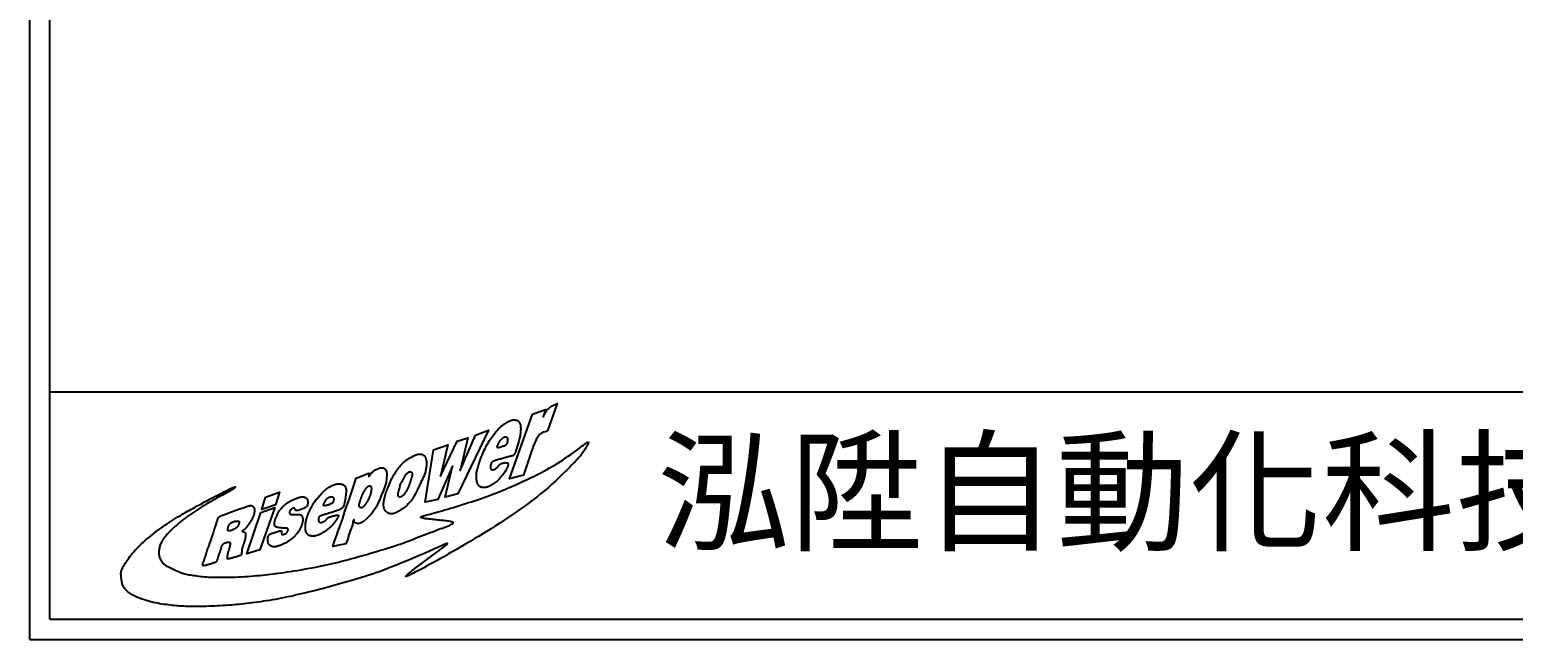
# Model space of a CAD drawing. Extents: x 834 to 1121, y 334 to 538.
# Drawn here: x 834 to 925.2, y 333.6 to 371.2 of the extents above; entities that cross this region are included whole.
import ezdxf

# ---------------------------------------------------------------- set-up
doc = ezdxf.new("R2010")
doc.units = 0
doc.layers.add('圖框層', color=7, linetype='CONTINUOUS')
doc.layers.add('輪廓線層', color=7, linetype='CONTINUOUS')
doc.styles.add('STSL', font='KAIU.TTF')

msp = doc.modelspace()

# ---------------------------------------------------------------- linework, layer by layer
at = {"layer": '圖框層', "color": 7}
for p, q in [((833.958, 333.649), (833.958, 537.618)), ((835.207, 334.899), (835.207, 536.369)), ((835.207, 348.899), (1119.708, 348.899)), ((835.207, 334.899), (1119.708, 334.899)), ((833.958, 333.649), (1120.958, 333.649))]:
    msp.add_line(p, q, dxfattribs=at)
at = {"layer": '輪廓線層', "color": 116}
for points in [[(865.115, 345.951), (864.928, 345.518), (864.78, 345.055), (864.347, 343.755), (863.489, 343.528), (864.899, 347.518), (865.687, 347.803), (865.559, 347.35), (865.805, 347.784), (866.101, 348.04), (866.417, 348.178), (865.825, 346.483), (865.697, 346.434), (865.539, 346.405), (865.332, 346.267)], [(863.906, 345.382), (863.891, 345.334), (863.877, 345.289), (863.863, 345.247), (863.85, 345.207), (863.837, 345.171), (863.825, 345.138), (863.813, 345.108), (863.801, 345.081), (863.79, 345.058), (863.778, 345.037), (863.765, 345.019), (863.751, 345.004), (863.736, 344.99), (863.719, 344.979), (863.699, 344.968), (863.677, 344.959), (863.652, 344.951), (863.624, 344.943), (863.592, 344.936), (863.557, 344.928), (863.517, 344.919), (863.474, 344.909), (863.425, 344.898), (863.372, 344.885), (863.315, 344.87), (863.253, 344.853), (863.188, 344.834), (863.122, 344.815), (863.056, 344.795), (862.99, 344.775), (862.926, 344.756), (862.864, 344.738), (862.807, 344.72), (862.753, 344.704), (862.704, 344.69), (862.658, 344.676), (862.617, 344.663), (862.579, 344.651), (862.546, 344.64), (862.516, 344.63), (862.49, 344.62), (862.468, 344.611), (862.449, 344.601), (862.432, 344.591), (862.417, 344.58), (862.405, 344.567), (862.393, 344.553), (862.382, 344.536), (862.372, 344.517), (862.362, 344.496), (862.352, 344.474), (862.344, 344.45), (862.336, 344.425), (862.329, 344.4), (862.322, 344.375), (862.317, 344.35), (862.313, 344.327), (862.31, 344.305), (862.309, 344.283), (862.308, 344.263), (862.309, 344.243), (862.31, 344.225), (862.313, 344.208), (862.317, 344.191), (862.321, 344.176), (862.327, 344.162), (862.334, 344.149), (862.343, 344.138), (862.352, 344.128), (862.363, 344.119), (862.375, 344.111), (862.389, 344.105), (862.404, 344.101), (862.42, 344.098), (862.437, 344.097), (862.455, 344.097), (862.474, 344.099), (862.494, 344.102), (862.513, 344.106), (862.533, 344.112), (862.553, 344.12), (862.572, 344.128), (862.592, 344.138), (862.611, 344.149), (862.631, 344.161), (862.65, 344.175), (862.669, 344.19), (862.688, 344.206), (862.707, 344.223), (862.726, 344.241), (862.745, 344.26), (862.762, 344.279), (862.779, 344.298), (862.795, 344.317), (862.81, 344.336), (862.824, 344.354), (862.836, 344.372), (862.849, 344.389), (862.862, 344.405), (862.879, 344.422), (862.901, 344.438), (862.928, 344.454), (862.963, 344.47), (863.007, 344.486), (863.06, 344.502), (863.12, 344.517), (863.183, 344.528), (863.245, 344.532), (863.302, 344.529), (863.35, 344.515), (863.385, 344.488), (863.403, 344.446), (863.403, 344.389), (863.385, 344.317), (863.352, 344.235), (863.307, 344.145), (863.252, 344.051), (863.192, 343.956), (863.127, 343.862), (863.062, 343.774), (862.999, 343.693), (862.937, 343.619), (862.878, 343.553), (862.821, 343.493), (862.767, 343.44), (862.715, 343.392), (862.665, 343.35), (862.619, 343.312), (862.575, 343.279), (862.534, 343.249), (862.495, 343.223), (862.458, 343.199), (862.424, 343.179), (862.391, 343.16), (862.359, 343.143), (862.329, 343.127), (862.299, 343.111), (862.271, 343.097), (862.244, 343.083), (862.217, 343.071), (862.191, 343.059), (862.166, 343.048), (862.141, 343.038), (862.118, 343.03), (862.094, 343.022), (862.071, 343.015), (862.047, 343.01), (862.024, 343.005), (862, 343.002), (861.975, 343), (861.949, 342.998), (861.922, 342.998), (861.893, 343), (861.863, 343.002), (861.833, 343.005), (861.802, 343.01), (861.772, 343.016), (861.743, 343.023), (861.715, 343.032), (861.689, 343.042), (861.665, 343.053), (861.643, 343.066), (861.623, 343.08), (861.604, 343.097), (861.587, 343.115), (861.571, 343.136), (861.556, 343.159), (861.542, 343.185), (861.528, 343.213), (861.515, 343.244), (861.502, 343.278), (861.491, 343.313), (861.48, 343.351), (861.471, 343.39), (861.463, 343.43), (861.456, 343.472), (861.45, 343.514), (861.446, 343.558), (861.443, 343.603), (861.442, 343.65), (861.443, 343.697), (861.445, 343.746), (861.449, 343.796), (861.454, 343.848), (861.461, 343.902), (861.47, 343.958), (861.481, 344.016), (861.494, 344.077), (861.51, 344.142), (861.527, 344.21), (861.547, 344.283), (861.57, 344.36), (861.596, 344.442), (861.624, 344.528), (861.654, 344.618), (861.687, 344.711), (861.722, 344.806), (861.76, 344.904), (861.799, 345.002), (861.841, 345.101), (861.884, 345.199), (861.929, 345.297), (861.976, 345.395), (862.025, 345.491), (862.076, 345.587), (862.129, 345.681), (862.183, 345.775), (862.24, 345.866), (862.299, 345.956), (862.359, 346.044), (862.419, 346.129), (862.479, 346.21), (862.537, 346.287), (862.594, 346.359), (862.648, 346.426), (862.699, 346.487), (862.746, 346.542), (862.789, 346.591), (862.829, 346.634), (862.867, 346.674), (862.904, 346.71), (862.94, 346.744), (862.976, 346.776), (863.014, 346.806), (863.052, 346.837), (863.093, 346.867), (863.134, 346.896), (863.175, 346.925), (863.217, 346.952), (863.259, 346.979), (863.3, 347.004), (863.34, 347.027), (863.38, 347.049), (863.418, 347.069), (863.456, 347.087), (863.492, 347.103), (863.527, 347.117), (863.562, 347.13), (863.595, 347.141), (863.628, 347.15), (863.661, 347.157), (863.692, 347.162), (863.723, 347.166), (863.752, 347.168), (863.781, 347.168), (863.809, 347.167), (863.835, 347.165), (863.861, 347.162), (863.885, 347.157), (863.908, 347.151), (863.93, 347.144), (863.951, 347.136), (863.971, 347.126), (863.991, 347.114), (864.009, 347.101), (864.027, 347.086), (864.044, 347.069), (864.06, 347.05), (864.076, 347.03), (864.09, 347.008), (864.104, 346.984), (864.116, 346.959), (864.127, 346.932), (864.137, 346.904), (864.146, 346.874), (864.153, 346.843), (864.159, 346.811), (864.163, 346.777), (864.167, 346.741), (864.169, 346.703), (864.17, 346.664), (864.171, 346.622), (864.17, 346.579), (864.169, 346.533), (864.167, 346.487), (864.163, 346.438), (864.159, 346.389), (864.154, 346.34), (864.148, 346.29), (864.14, 346.239), (864.132, 346.189), (864.122, 346.139), (864.111, 346.088), (864.099, 346.038), (864.087, 345.986), (864.073, 345.934), (864.058, 345.88), (864.043, 345.825), (864.026, 345.769), (864.009, 345.713), (863.992, 345.655), (863.974, 345.598), (863.957, 345.542), (863.939, 345.487), (863.923, 345.433)], [(859.069, 342.263), (858.289, 342.092), (858.813, 345.319), (859.679, 345.629), (859.23, 343.705), (860.257, 345.854), (860.92, 346.068), (860.439, 344.047), (861.38, 346.228), (862.193, 346.527), (860.31, 342.605), (859.529, 342.412), (859.979, 344.315)], [(863.236, 345.599), (863.216, 345.587), (863.194, 345.577), (863.17, 345.566), (863.145, 345.556), (863.119, 345.546), (863.092, 345.536), (863.066, 345.527), (863.04, 345.517), (863.014, 345.508), (862.989, 345.499), (862.964, 345.49), (862.941, 345.481), (862.917, 345.474), (862.894, 345.467), (862.872, 345.461), (862.85, 345.456), (862.829, 345.452), (862.808, 345.449), (862.789, 345.448), (862.772, 345.45), (862.757, 345.454), (862.744, 345.461), (862.736, 345.471), (862.73, 345.484), (862.729, 345.502), (862.732, 345.522), (862.738, 345.546), (862.746, 345.571), (862.757, 345.599), (862.77, 345.628), (862.784, 345.658), (862.798, 345.688), (862.813, 345.717), (862.829, 345.747), (862.844, 345.776), (862.861, 345.805), (862.878, 345.833), (862.896, 345.861), (862.915, 345.888), (862.935, 345.914), (862.955, 345.94), (862.977, 345.965), (862.999, 345.988), (863.022, 346.01), (863.044, 346.03), (863.067, 346.049), (863.089, 346.065), (863.111, 346.08), (863.132, 346.092), (863.153, 346.101), (863.172, 346.109), (863.191, 346.114), (863.209, 346.118), (863.226, 346.12), (863.242, 346.121), (863.257, 346.12), (863.272, 346.118), (863.286, 346.115), (863.299, 346.11), (863.311, 346.105), (863.321, 346.099), (863.331, 346.091), (863.339, 346.083), (863.346, 346.074), (863.351, 346.064), (863.355, 346.053), (863.358, 346.041), (863.359, 346.028), (863.36, 346.012), (863.36, 345.994), (863.359, 345.974), (863.358, 345.952), (863.356, 345.926), (863.354, 345.899), (863.352, 345.87), (863.349, 345.841), (863.345, 345.811), (863.341, 345.782), (863.336, 345.754), (863.33, 345.729), (863.323, 345.706), (863.315, 345.685), (863.306, 345.667), (863.296, 345.651), (863.284, 345.636), (863.27, 345.623), (863.254, 345.61)], [(855.286, 341.785), (855.019, 341.406), (854.703, 341.094), (854.481, 340.887), (854.356, 340.818), (854.18, 340.769), (854.055, 340.806), (853.931, 340.851), (853.916, 340.975), (853.901, 341.035), (853.849, 340.881), (853.819, 340.69), (853.713, 340.434), (853.601, 340.089), (853.522, 339.777), (853.453, 339.632), (853.408, 339.534), (853.096, 339.466), (852.615, 339.361), (852.724, 339.688), (852.863, 340.075), (852.893, 340.203), (853.032, 340.604), (853.22, 341.099), (853.356, 341.547), (853.612, 342.267), (853.841, 342.939), (854.053, 343.576), (854.82, 343.884), (854.82, 343.685), (854.952, 343.873), (855.241, 344.087), (855.504, 344.204), (855.715, 344.219), (855.824, 344.14), (855.918, 344.031), (855.929, 343.813), (855.918, 343.535), (855.892, 343.313), (855.801, 343.058), (855.7, 342.784), (855.602, 342.547), (855.459, 342.172)], [(856.208, 341.377), (856.176, 341.379), (856.145, 341.384), (856.116, 341.39), (856.088, 341.399), (856.061, 341.409), (856.035, 341.421), (856.01, 341.434), (855.985, 341.448), (855.962, 341.463), (855.939, 341.479), (855.917, 341.496), (855.896, 341.513), (855.877, 341.532), (855.858, 341.552), (855.841, 341.572), (855.825, 341.594), (855.811, 341.617), (855.798, 341.64), (855.786, 341.665), (855.776, 341.691), (855.767, 341.717), (855.759, 341.745), (855.753, 341.773), (855.747, 341.803), (855.742, 341.833), (855.739, 341.865), (855.737, 341.897), (855.735, 341.93), (855.735, 341.964), (855.736, 341.998), (855.738, 342.034), (855.741, 342.07), (855.745, 342.107), (855.751, 342.144), (855.757, 342.182), (855.765, 342.221), (855.773, 342.261), (855.781, 342.301), (855.791, 342.341), (855.801, 342.383), (855.811, 342.425), (855.822, 342.467), (855.833, 342.509), (855.844, 342.55), (855.856, 342.592), (855.868, 342.632), (855.88, 342.672), (855.893, 342.71), (855.906, 342.746), (855.919, 342.782), (855.933, 342.817), (855.948, 342.852), (855.963, 342.889), (855.978, 342.927), (855.995, 342.967), (856.012, 343.01), (856.031, 343.057), (856.05, 343.107), (856.072, 343.16), (856.095, 343.217), (856.12, 343.277), (856.147, 343.34), (856.178, 343.407), (856.211, 343.477), (856.248, 343.55), (856.287, 343.625), (856.329, 343.701), (856.374, 343.779), (856.419, 343.856), (856.466, 343.932), (856.514, 344.006), (856.563, 344.077), (856.611, 344.145), (856.659, 344.21), (856.707, 344.271), (856.754, 344.328), (856.801, 344.382), (856.847, 344.432), (856.892, 344.48), (856.936, 344.523), (856.979, 344.564), (857.021, 344.602), (857.062, 344.636), (857.102, 344.669), (857.142, 344.699), (857.183, 344.727), (857.223, 344.754), (857.264, 344.779), (857.305, 344.803), (857.347, 344.826), (857.388, 344.848), (857.429, 344.869), (857.468, 344.889), (857.505, 344.907), (857.54, 344.924), (857.573, 344.94), (857.602, 344.955), (857.628, 344.968), (857.653, 344.981), (857.676, 344.992), (857.698, 345.002), (857.72, 345.012), (857.742, 345.021), (857.766, 345.029), (857.79, 345.036), (857.816, 345.043), (857.843, 345.049), (857.871, 345.054), (857.899, 345.058), (857.927, 345.061), (857.955, 345.063), (857.982, 345.064), (858.008, 345.063), (858.034, 345.06), (858.059, 345.056), (858.084, 345.049), (858.108, 345.041), (858.132, 345.031), (858.155, 345.018), (858.178, 345.003), (858.201, 344.985), (858.223, 344.964), (858.245, 344.941), (858.265, 344.915), (858.285, 344.886), (858.303, 344.854), (858.319, 344.82), (858.333, 344.783), (858.344, 344.743), (858.354, 344.701), (858.361, 344.655), (858.366, 344.608), (858.37, 344.558), (858.371, 344.505), (858.371, 344.451), (858.369, 344.394), (858.365, 344.336), (858.36, 344.276), (858.353, 344.216), (858.344, 344.154), (858.334, 344.093), (858.321, 344.032), (858.307, 343.972), (858.29, 343.912), (858.272, 343.855), (858.251, 343.799), (858.229, 343.744), (858.206, 343.689), (858.181, 343.636), (858.156, 343.583), (858.131, 343.531), (858.105, 343.478), (858.08, 343.425), (858.055, 343.372), (858.029, 343.318), (858.004, 343.263), (857.978, 343.207), (857.952, 343.149), (857.925, 343.089), (857.897, 343.027), (857.869, 342.963), (857.839, 342.897), (857.808, 342.828), (857.775, 342.759), (857.741, 342.687), (857.704, 342.615), (857.664, 342.543), (857.621, 342.47), (857.575, 342.397), (857.526, 342.324), (857.475, 342.253), (857.422, 342.183), (857.368, 342.116), (857.312, 342.051), (857.257, 341.991), (857.2, 341.934), (857.145, 341.882), (857.09, 341.835), (857.036, 341.792), (856.983, 341.752), (856.932, 341.716), (856.882, 341.682), (856.835, 341.651), (856.79, 341.621), (856.748, 341.593), (856.709, 341.567), (856.671, 341.543), (856.634, 341.52), (856.599, 341.498), (856.564, 341.478), (856.529, 341.46), (856.494, 341.443), (856.458, 341.428), (856.421, 341.415), (856.384, 341.403), (856.348, 341.393), (856.312, 341.386), (856.276, 341.381), (856.241, 341.378)], [(856.915, 343.444), (856.936, 343.481), (856.956, 343.519), (856.976, 343.557), (856.997, 343.595), (857.017, 343.632), (857.038, 343.669), (857.059, 343.705), (857.08, 343.739), (857.102, 343.772), (857.125, 343.803), (857.147, 343.832), (857.17, 343.859), (857.194, 343.883), (857.217, 343.905), (857.241, 343.924), (857.265, 343.94), (857.289, 343.953), (857.313, 343.962), (857.336, 343.969), (857.358, 343.973), (857.38, 343.975), (857.4, 343.973), (857.418, 343.97), (857.434, 343.964), (857.449, 343.956), (857.461, 343.947), (857.471, 343.935), (857.479, 343.921), (857.486, 343.906), (857.491, 343.889), (857.494, 343.871), (857.496, 343.851), (857.496, 343.83), (857.495, 343.808), (857.493, 343.784), (857.489, 343.76), (857.484, 343.734), (857.479, 343.706), (857.472, 343.678), (857.464, 343.649), (857.455, 343.618), (857.446, 343.587), (857.435, 343.555), (857.425, 343.522), (857.414, 343.489), (857.403, 343.456), (857.392, 343.423), (857.381, 343.39), (857.371, 343.357), (857.361, 343.324), (857.351, 343.292), (857.34, 343.26), (857.33, 343.228), (857.32, 343.196), (857.308, 343.164), (857.297, 343.133), (857.284, 343.101), (857.271, 343.069), (857.258, 343.038), (857.243, 343.007), (857.229, 342.976), (857.215, 342.946), (857.2, 342.916), (857.186, 342.887), (857.172, 342.859), (857.157, 342.831), (857.143, 342.804), (857.13, 342.779), (857.116, 342.754), (857.102, 342.73), (857.089, 342.707), (857.075, 342.685), (857.061, 342.665), (857.048, 342.645), (857.034, 342.627), (857.02, 342.609), (857.006, 342.591), (856.992, 342.575), (856.977, 342.558), (856.962, 342.542), (856.947, 342.527), (856.931, 342.511), (856.915, 342.497), (856.899, 342.482), (856.882, 342.469), (856.865, 342.457), (856.848, 342.446), (856.83, 342.436), (856.813, 342.428), (856.795, 342.422), (856.777, 342.417), (856.76, 342.414), (856.743, 342.413), (856.727, 342.414), (856.713, 342.416), (856.699, 342.42), (856.686, 342.427), (856.675, 342.435), (856.665, 342.444), (856.657, 342.456), (856.649, 342.468), (856.642, 342.482), (856.636, 342.497), (856.632, 342.513), (856.627, 342.53), (856.624, 342.548), (856.622, 342.566), (856.621, 342.587), (856.622, 342.608), (856.625, 342.632), (856.629, 342.657), (856.636, 342.684), (856.644, 342.713), (856.655, 342.744), (856.666, 342.776), (856.678, 342.809), (856.69, 342.843), (856.702, 342.876), (856.713, 342.91), (856.722, 342.942), (856.73, 342.973), (856.736, 343.003), (856.741, 343.033), (856.745, 343.061), (856.75, 343.09), (856.756, 343.119), (856.764, 343.148), (856.773, 343.177), (856.785, 343.208), (856.8, 343.239), (856.816, 343.271), (856.834, 343.304), (856.854, 343.338), (856.874, 343.372), (856.894, 343.408)], [(848.474, 342.413), (849.335, 342.715), (849.08, 341.944), (848.24, 341.651)], [(850.006, 341.611), (849.995, 341.598), (849.985, 341.584), (849.976, 341.57), (849.968, 341.557), (849.961, 341.543), (849.955, 341.529), (849.95, 341.515), (849.947, 341.502), (849.944, 341.488), (849.942, 341.475), (849.942, 341.462), (849.943, 341.449), (849.945, 341.437), (849.947, 341.425), (849.951, 341.413), (849.956, 341.402), (849.962, 341.392), (849.969, 341.382), (849.979, 341.373), (849.99, 341.364), (850.004, 341.357), (850.022, 341.351), (850.043, 341.346), (850.069, 341.342), (850.099, 341.34), (850.133, 341.339), (850.17, 341.339), (850.209, 341.34), (850.25, 341.341), (850.291, 341.342), (850.333, 341.343), (850.373, 341.343), (850.412, 341.343), (850.45, 341.342), (850.485, 341.341), (850.518, 341.338), (850.548, 341.335), (850.576, 341.331), (850.601, 341.326), (850.624, 341.319), (850.643, 341.313), (850.66, 341.305), (850.675, 341.296), (850.687, 341.286), (850.697, 341.274), (850.706, 341.262), (850.714, 341.248), (850.721, 341.234), (850.727, 341.218), (850.733, 341.201), (850.739, 341.183), (850.743, 341.164), (850.747, 341.145), (850.751, 341.125), (850.754, 341.105), (850.756, 341.086), (850.758, 341.067), (850.759, 341.048), (850.759, 341.029), (850.759, 341.012), (850.759, 340.995), (850.758, 340.979), (850.758, 340.963), (850.757, 340.949), (850.756, 340.936), (850.755, 340.924), (850.754, 340.911), (850.752, 340.898), (850.749, 340.883), (850.745, 340.865), (850.74, 340.845), (850.733, 340.821), (850.725, 340.794), (850.715, 340.762), (850.704, 340.728), (850.69, 340.69), (850.676, 340.651), (850.66, 340.609), (850.642, 340.567), (850.623, 340.523), (850.603, 340.479), (850.581, 340.436), (850.558, 340.392), (850.533, 340.348), (850.507, 340.305), (850.479, 340.262), (850.45, 340.22), (850.419, 340.178), (850.386, 340.137), (850.352, 340.097), (850.317, 340.058), (850.281, 340.02), (850.243, 339.982), (850.205, 339.946), (850.166, 339.911), (850.127, 339.877), (850.088, 339.844), (850.049, 339.812), (850.01, 339.782), (849.97, 339.752), (849.931, 339.724), (849.892, 339.697), (849.853, 339.672), (849.813, 339.647), (849.774, 339.624), (849.736, 339.603), (849.697, 339.582), (849.659, 339.563), (849.622, 339.544), (849.584, 339.527), (849.548, 339.51), (849.512, 339.495), (849.477, 339.48), (849.443, 339.466), (849.41, 339.452), (849.377, 339.439), (849.344, 339.427), (849.312, 339.415), (849.28, 339.404), (849.249, 339.394), (849.218, 339.384), (849.187, 339.376), (849.157, 339.367), (849.127, 339.36), (849.098, 339.355), (849.069, 339.35), (849.04, 339.347), (849.013, 339.346), (848.985, 339.346), (848.959, 339.348), (848.933, 339.352), (848.908, 339.357), (848.884, 339.363), (848.86, 339.371), (848.838, 339.381), (848.815, 339.391), (848.794, 339.403), (848.774, 339.416), (848.754, 339.43), (848.736, 339.445), (848.718, 339.461), (848.702, 339.477), (848.687, 339.494), (848.673, 339.512), (848.661, 339.53), (848.65, 339.548), (848.64, 339.568), (848.632, 339.588), (848.625, 339.608), (848.619, 339.63), (848.614, 339.652), (848.611, 339.675), (848.608, 339.698), (848.606, 339.723), (848.605, 339.748), (848.605, 339.773), (848.606, 339.798), (848.607, 339.822), (848.609, 339.846), (848.611, 339.869), (848.614, 339.89), (848.617, 339.911), (848.621, 339.93), (848.626, 339.949), (848.631, 339.967), (848.636, 339.984), (848.642, 340), (848.649, 340.015), (848.656, 340.03), (848.664, 340.045), (848.673, 340.059), (848.683, 340.072), (848.694, 340.085), (848.707, 340.097), (848.722, 340.109), (848.739, 340.12), (848.758, 340.131), (848.778, 340.142), (848.801, 340.152), (848.825, 340.162), (848.849, 340.171), (848.875, 340.181), (848.902, 340.19), (848.929, 340.198), (848.956, 340.207), (848.983, 340.215), (849.011, 340.224), (849.038, 340.232), (849.065, 340.24), (849.092, 340.249), (849.119, 340.257), (849.146, 340.265), (849.172, 340.274), (849.198, 340.282), (849.223, 340.29), (849.248, 340.298), (849.272, 340.306), (849.295, 340.313), (849.317, 340.32), (849.338, 340.326), (849.357, 340.331), (849.375, 340.336), (849.392, 340.339), (849.407, 340.34), (849.42, 340.34), (849.432, 340.337), (849.441, 340.333), (849.449, 340.326), (849.454, 340.316), (849.457, 340.303), (849.459, 340.289), (849.46, 340.274), (849.459, 340.258), (849.458, 340.242), (849.457, 340.225), (849.455, 340.21), (849.455, 340.195), (849.454, 340.182), (849.454, 340.17), (849.455, 340.159), (849.456, 340.149), (849.458, 340.14), (849.461, 340.133), (849.464, 340.126), (849.469, 340.12), (849.474, 340.116), (849.481, 340.112), (849.489, 340.11), (849.499, 340.108), (849.511, 340.108), (849.525, 340.108), (849.541, 340.11), (849.559, 340.112), (849.579, 340.115), (849.6, 340.12), (849.622, 340.125), (849.644, 340.131), (849.666, 340.138), (849.686, 340.146), (849.705, 340.155), (849.722, 340.165), (849.736, 340.175), (849.749, 340.187), (849.761, 340.199), (849.772, 340.212), (849.781, 340.225), (849.791, 340.239), (849.799, 340.253), (849.808, 340.268), (849.817, 340.283), (849.826, 340.298), (849.834, 340.313), (849.841, 340.328), (849.847, 340.342), (849.852, 340.357), (849.856, 340.371), (849.859, 340.384), (849.86, 340.397), (849.86, 340.409), (849.858, 340.421), (849.855, 340.432), (849.85, 340.442), (849.844, 340.452), (849.837, 340.461), (849.828, 340.469), (849.818, 340.476), (849.806, 340.483), (849.792, 340.489), (849.777, 340.494), (849.76, 340.498), (849.74, 340.501), (849.718, 340.503), (849.694, 340.505), (849.668, 340.505), (849.639, 340.505), (849.609, 340.505), (849.578, 340.504), (849.546, 340.504), (849.513, 340.505), (849.479, 340.506), (849.445, 340.508), (849.411, 340.511), (849.377, 340.514), (849.344, 340.518), (849.312, 340.523), (849.28, 340.528), (849.251, 340.534), (849.223, 340.539), (849.197, 340.545), (849.173, 340.551), (849.151, 340.558), (849.13, 340.565), (849.112, 340.572), (849.096, 340.581), (849.082, 340.59), (849.069, 340.601), (849.059, 340.613), (849.05, 340.626), (849.043, 340.64), (849.037, 340.656), (849.033, 340.673), (849.029, 340.691), (849.027, 340.71), (849.026, 340.731), (849.025, 340.752), (849.025, 340.775), (849.025, 340.798), (849.026, 340.822), (849.028, 340.846), (849.031, 340.87), (849.034, 340.893), (849.038, 340.916), (849.043, 340.938), (849.048, 340.959), (849.054, 340.98), (849.06, 340.999), (849.067, 341.018), (849.073, 341.037), (849.08, 341.054), (849.087, 341.071), (849.093, 341.088), (849.099, 341.104), (849.106, 341.121), (849.113, 341.138), (849.12, 341.156), (849.128, 341.175), (849.136, 341.196), (849.146, 341.22), (849.156, 341.245), (849.167, 341.273), (849.18, 341.302), (849.193, 341.332), (849.208, 341.364), (849.223, 341.396), (849.24, 341.427), (849.257, 341.459), (849.275, 341.49), (849.294, 341.521), (849.315, 341.551), (849.336, 341.581), (849.359, 341.612), (849.383, 341.642), (849.409, 341.674), (849.436, 341.706), (849.465, 341.739), (849.495, 341.772), (849.527, 341.807), (849.56, 341.841), (849.594, 341.874), (849.628, 341.908), (849.664, 341.94), (849.7, 341.971), (849.737, 342.001), (849.774, 342.029), (849.81, 342.056), (849.847, 342.081), (849.883, 342.105), (849.919, 342.127), (849.954, 342.147), (849.988, 342.166), (850.021, 342.184), (850.053, 342.2), (850.085, 342.215), (850.115, 342.229), (850.145, 342.243), (850.175, 342.255), (850.205, 342.268), (850.235, 342.28), (850.266, 342.292), (850.296, 342.304), (850.327, 342.316), (850.357, 342.327), (850.387, 342.338), (850.416, 342.349), (850.445, 342.36), (850.473, 342.369), (850.501, 342.379), (850.527, 342.387), (850.552, 342.395), (850.576, 342.403), (850.6, 342.409), (850.622, 342.415), (850.643, 342.421), (850.663, 342.425), (850.682, 342.429), (850.7, 342.431), (850.717, 342.433), (850.733, 342.435), (850.749, 342.435), (850.764, 342.435), (850.78, 342.433), (850.795, 342.432), (850.81, 342.429), (850.825, 342.425), (850.84, 342.421), (850.855, 342.416), (850.871, 342.411), (850.886, 342.404), (850.901, 342.397), (850.917, 342.389), (850.932, 342.38), (850.947, 342.371), (850.962, 342.36), (850.977, 342.35), (850.99, 342.338), (851.003, 342.326), (851.014, 342.314), (851.024, 342.301), (851.033, 342.288), (851.04, 342.274), (851.046, 342.259), (851.051, 342.244), (851.055, 342.228), (851.057, 342.21), (851.06, 342.192), (851.061, 342.173), (851.063, 342.152), (851.064, 342.13), (851.064, 342.107), (851.065, 342.083), (851.064, 342.059), (851.064, 342.034), (851.063, 342.009), (851.061, 341.983), (851.059, 341.958), (851.056, 341.933), (851.049, 341.908), (851.038, 341.882), (851.021, 341.855), (850.996, 341.828), (850.964, 341.8), (850.921, 341.772), (850.868, 341.742), (850.807, 341.712), (850.74, 341.683), (850.671, 341.655), (850.602, 341.631), (850.536, 341.61), (850.476, 341.594), (850.424, 341.584), (850.384, 341.58), (850.354, 341.582), (850.332, 341.588), (850.317, 341.599), (850.307, 341.611), (850.301, 341.626), (850.297, 341.64), (850.293, 341.655), (850.289, 341.668), (850.283, 341.679), (850.276, 341.689), (850.268, 341.698), (850.259, 341.705), (850.249, 341.711), (850.238, 341.715), (850.226, 341.719), (850.213, 341.721), (850.2, 341.721), (850.185, 341.721), (850.171, 341.719), (850.156, 341.716), (850.141, 341.712), (850.126, 341.707), (850.111, 341.7), (850.096, 341.692), (850.082, 341.683), (850.068, 341.672), (850.054, 341.661), (850.041, 341.649), (850.029, 341.637), (850.017, 341.624)], [(851.729, 341.017), (851.729, 340.999), (851.73, 340.981), (851.731, 340.965), (851.734, 340.95), (851.737, 340.935), (851.742, 340.922), (851.747, 340.91), (851.754, 340.898), (851.763, 340.888), (851.773, 340.879), (851.785, 340.87), (851.797, 340.863), (851.811, 340.858), (851.827, 340.853), (851.843, 340.851), (851.86, 340.849), (851.879, 340.85), (851.898, 340.852), (851.918, 340.855), (851.938, 340.86), (851.959, 340.866), (851.981, 340.873), (852.003, 340.882), (852.024, 340.891), (852.046, 340.902), (852.068, 340.913), (852.089, 340.925), (852.11, 340.938), (852.13, 340.952), (852.15, 340.967), (852.168, 340.982), (852.186, 340.997), (852.202, 341.013), (852.218, 341.029), (852.232, 341.045), (852.245, 341.061), (852.258, 341.076), (852.269, 341.09), (852.28, 341.104), (852.291, 341.116), (852.301, 341.126), (852.311, 341.136), (852.324, 341.145), (852.34, 341.154), (852.36, 341.163), (852.385, 341.173), (852.418, 341.185), (852.458, 341.198), (852.507, 341.213), (852.563, 341.23), (852.623, 341.247), (852.684, 341.263), (852.745, 341.278), (852.802, 341.289), (852.852, 341.297), (852.894, 341.3), (852.925, 341.298), (852.947, 341.291), (852.959, 341.279), (852.964, 341.263), (852.962, 341.244), (852.956, 341.223), (852.945, 341.199), (852.933, 341.175), (852.919, 341.15), (852.903, 341.124), (852.887, 341.098), (852.871, 341.072), (852.853, 341.046), (852.835, 341.019), (852.817, 340.992), (852.799, 340.966), (852.781, 340.939), (852.762, 340.913), (852.743, 340.886), (852.724, 340.859), (852.704, 340.833), (852.684, 340.806), (852.663, 340.778), (852.641, 340.751), (852.618, 340.723), (852.593, 340.694), (852.568, 340.666), (852.541, 340.637), (852.514, 340.608), (852.485, 340.579), (852.455, 340.551), (852.424, 340.523), (852.392, 340.495), (852.359, 340.468), (852.325, 340.441), (852.29, 340.414), (852.254, 340.387), (852.217, 340.361), (852.179, 340.334), (852.139, 340.308), (852.099, 340.281), (852.059, 340.255), (852.017, 340.229), (851.976, 340.204), (851.935, 340.18), (851.895, 340.157), (851.856, 340.135), (851.817, 340.116), (851.781, 340.099), (851.745, 340.084), (851.711, 340.07), (851.678, 340.058), (851.645, 340.048), (851.613, 340.039), (851.582, 340.031), (851.551, 340.024), (851.52, 340.018), (851.489, 340.013), (851.458, 340.009), (851.427, 340.006), (851.396, 340.004), (851.365, 340.004), (851.333, 340.006), (851.301, 340.009), (851.268, 340.015), (851.236, 340.022), (851.204, 340.031), (851.173, 340.042), (851.143, 340.054), (851.115, 340.068), (851.088, 340.084), (851.065, 340.101), (851.044, 340.12), (851.026, 340.139), (851.01, 340.161), (850.996, 340.183), (850.985, 340.206), (850.974, 340.231), (850.966, 340.256), (850.958, 340.282), (850.951, 340.309), (850.944, 340.337), (850.939, 340.366), (850.934, 340.396), (850.93, 340.427), (850.927, 340.459), (850.925, 340.493), (850.923, 340.529), (850.922, 340.566), (850.922, 340.604), (850.923, 340.644), (850.925, 340.685), (850.928, 340.727), (850.932, 340.771), (850.938, 340.815), (850.945, 340.86), (850.954, 340.905), (850.963, 340.951), (850.975, 340.998), (850.987, 341.044), (851, 341.089), (851.013, 341.134), (851.027, 341.178), (851.042, 341.22), (851.056, 341.261), (851.071, 341.301), (851.086, 341.341), (851.102, 341.38), (851.118, 341.419), (851.135, 341.459), (851.154, 341.5), (851.173, 341.542), (851.194, 341.586), (851.216, 341.632), (851.239, 341.678), (851.262, 341.726), (851.287, 341.774), (851.313, 341.822), (851.339, 341.869), (851.366, 341.916), (851.393, 341.963), (851.422, 342.008), (851.451, 342.054), (851.483, 342.101), (851.517, 342.15), (851.554, 342.2), (851.595, 342.253), (851.639, 342.309), (851.688, 342.369), (851.741, 342.431), (851.796, 342.495), (851.854, 342.56), (851.914, 342.624), (851.974, 342.686), (852.034, 342.746), (852.094, 342.802), (852.153, 342.853), (852.21, 342.9), (852.266, 342.942), (852.32, 342.98), (852.372, 343.014), (852.423, 343.045), (852.472, 343.073), (852.519, 343.098), (852.563, 343.12), (852.606, 343.14), (852.647, 343.158), (852.687, 343.173), (852.725, 343.186), (852.761, 343.197), (852.796, 343.207), (852.83, 343.214), (852.863, 343.221), (852.896, 343.225), (852.927, 343.229), (852.957, 343.231), (852.987, 343.231), (853.015, 343.231), (853.043, 343.229), (853.07, 343.226), (853.096, 343.222), (853.122, 343.217), (853.146, 343.211), (853.169, 343.204), (853.192, 343.197), (853.213, 343.189), (853.234, 343.18), (853.253, 343.171), (853.27, 343.162), (853.287, 343.152), (853.302, 343.141), (853.316, 343.13), (853.33, 343.116), (853.342, 343.102), (853.354, 343.085), (853.365, 343.067), (853.376, 343.046), (853.386, 343.023), (853.395, 342.999), (853.403, 342.973), (853.411, 342.945), (853.417, 342.917), (853.422, 342.887), (853.426, 342.858), (853.428, 342.827), (853.429, 342.797), (853.429, 342.765), (853.428, 342.733), (853.426, 342.7), (853.423, 342.665), (853.419, 342.63), (853.415, 342.593), (853.411, 342.554), (853.406, 342.514), (853.4, 342.473), (853.395, 342.431), (853.389, 342.389), (853.382, 342.347), (853.376, 342.305), (853.369, 342.264), (853.362, 342.223), (853.354, 342.183), (853.347, 342.145), (853.339, 342.106), (853.331, 342.069), (853.323, 342.032), (853.314, 341.995), (853.305, 341.959), (853.295, 341.924), (853.285, 341.889), (853.272, 341.855), (853.257, 341.822), (853.238, 341.789), (853.215, 341.759), (853.187, 341.729), (853.152, 341.701), (853.112, 341.675), (853.065, 341.65), (853.014, 341.627), (852.959, 341.605), (852.901, 341.584), (852.841, 341.564), (852.78, 341.544), (852.719, 341.525), (852.659, 341.506), (852.599, 341.487), (852.541, 341.468), (852.484, 341.45), (852.428, 341.433), (852.373, 341.415), (852.319, 341.399), (852.266, 341.383), (852.214, 341.367), (852.164, 341.353), (852.116, 341.339), (852.069, 341.325), (852.026, 341.312), (851.985, 341.299), (851.947, 341.287), (851.913, 341.275), (851.882, 341.263), (851.856, 341.252), (851.832, 341.24), (851.812, 341.228), (851.795, 341.215), (851.78, 341.202), (851.768, 341.187), (851.758, 341.171), (851.75, 341.154), (851.743, 341.136), (851.738, 341.116), (851.734, 341.096), (851.732, 341.076), (851.73, 341.056), (851.729, 341.036)], [(852.487, 341.997), (852.474, 341.992), (852.462, 341.986), (852.449, 341.98), (852.437, 341.973), (852.425, 341.967), (852.413, 341.96), (852.401, 341.953), (852.389, 341.947), (852.378, 341.942), (852.366, 341.937), (852.354, 341.932), (852.341, 341.928), (852.328, 341.923), (852.314, 341.919), (852.298, 341.914), (852.282, 341.909), (852.263, 341.904), (852.244, 341.898), (852.223, 341.893), (852.202, 341.888), (852.181, 341.883), (852.16, 341.879), (852.14, 341.876), (852.121, 341.875), (852.104, 341.874), (852.088, 341.876), (852.074, 341.879), (852.063, 341.885), (852.053, 341.893), (852.047, 341.903), (852.044, 341.917), (852.044, 341.934), (852.048, 341.954), (852.054, 341.977), (852.064, 342.002), (852.076, 342.029), (852.089, 342.057), (852.104, 342.086), (852.121, 342.116), (852.137, 342.145), (852.155, 342.173), (852.172, 342.2), (852.19, 342.226), (852.208, 342.251), (852.227, 342.275), (852.247, 342.298), (852.267, 342.319), (852.288, 342.338), (852.31, 342.356), (852.332, 342.373), (852.355, 342.387), (852.378, 342.4), (852.401, 342.411), (852.425, 342.42), (852.447, 342.427), (852.469, 342.433), (852.491, 342.436), (852.511, 342.437), (852.531, 342.437), (852.55, 342.435), (852.567, 342.431), (852.583, 342.426), (852.598, 342.419), (852.611, 342.411), (852.623, 342.402), (852.633, 342.392), (852.642, 342.38), (852.649, 342.367), (852.655, 342.354), (852.659, 342.339), (852.662, 342.323), (852.664, 342.306), (852.664, 342.289), (852.664, 342.27), (852.662, 342.252), (852.659, 342.232), (852.656, 342.213), (852.652, 342.193), (852.647, 342.174), (852.642, 342.155), (852.637, 342.136), (852.632, 342.118), (852.626, 342.101), (852.619, 342.085), (852.612, 342.07), (852.605, 342.057), (852.596, 342.045), (852.587, 342.035), (852.576, 342.027), (852.565, 342.021), (852.553, 342.016), (852.54, 342.012), (852.527, 342.008), (852.514, 342.005), (852.5, 342.001)], [(854.878, 343.103), (854.892, 343.102), (854.905, 343.101), (854.917, 343.097), (854.928, 343.092), (854.937, 343.086), (854.946, 343.078), (854.953, 343.068), (854.96, 343.058), (854.965, 343.046), (854.97, 343.033), (854.974, 343.018), (854.977, 343.003), (854.98, 342.987), (854.981, 342.969), (854.982, 342.951), (854.982, 342.932), (854.982, 342.912), (854.981, 342.891), (854.98, 342.87), (854.978, 342.848), (854.975, 342.824), (854.972, 342.8), (854.968, 342.776), (854.964, 342.75), (854.959, 342.723), (854.953, 342.695), (854.947, 342.667), (854.939, 342.638), (854.931, 342.608), (854.922, 342.577), (854.913, 342.546), (854.902, 342.515), (854.89, 342.483), (854.877, 342.451), (854.863, 342.418), (854.848, 342.386), (854.833, 342.353), (854.818, 342.321), (854.802, 342.289), (854.786, 342.257), (854.771, 342.225), (854.755, 342.195), (854.739, 342.164), (854.724, 342.135), (854.709, 342.107), (854.694, 342.08), (854.679, 342.054), (854.665, 342.03), (854.651, 342.007), (854.637, 341.986), (854.623, 341.966), (854.609, 341.947), (854.596, 341.929), (854.582, 341.912), (854.569, 341.896), (854.556, 341.88), (854.542, 341.864), (854.529, 341.849), (854.515, 341.835), (854.502, 341.821), (854.488, 341.808), (854.474, 341.796), (854.46, 341.785), (854.446, 341.776), (854.432, 341.768), (854.418, 341.762), (854.403, 341.757), (854.389, 341.753), (854.375, 341.751), (854.361, 341.75), (854.348, 341.75), (854.334, 341.752), (854.322, 341.756), (854.309, 341.76), (854.297, 341.766), (854.286, 341.774), (854.276, 341.784), (854.267, 341.795), (854.259, 341.808), (854.252, 341.822), (854.246, 341.839), (854.242, 341.857), (854.24, 341.877), (854.238, 341.899), (854.238, 341.921), (854.24, 341.944), (854.242, 341.968), (854.246, 341.993), (854.251, 342.018), (854.257, 342.043), (854.264, 342.068), (854.272, 342.093), (854.28, 342.119), (854.289, 342.145), (854.297, 342.171), (854.306, 342.197), (854.314, 342.224), (854.322, 342.25), (854.331, 342.277), (854.339, 342.304), (854.348, 342.331), (854.357, 342.359), (854.367, 342.387), (854.377, 342.416), (854.388, 342.445), (854.4, 342.475), (854.413, 342.505), (854.426, 342.535), (854.441, 342.565), (854.455, 342.596), (854.47, 342.626), (854.486, 342.657), (854.502, 342.687), (854.519, 342.718), (854.536, 342.747), (854.552, 342.777), (854.569, 342.805), (854.586, 342.833), (854.602, 342.86), (854.618, 342.886), (854.634, 342.911), (854.649, 342.934), (854.664, 342.957), (854.679, 342.978), (854.694, 342.997), (854.709, 343.015), (854.725, 343.031), (854.741, 343.046), (854.758, 343.059), (854.776, 343.07), (854.794, 343.08), (854.811, 343.088), (854.829, 343.094), (854.846, 343.099), (854.862, 343.102)], [(847.201, 340.239), (847.215, 340.224), (847.226, 340.206), (847.234, 340.186), (847.24, 340.164), (847.244, 340.14), (847.246, 340.113), (847.245, 340.084), (847.244, 340.054), (847.241, 340.021), (847.237, 339.987), (847.232, 339.951), (847.226, 339.915), (847.218, 339.876), (847.21, 339.837), (847.201, 339.798), (847.191, 339.757), (847.179, 339.717), (847.168, 339.676), (847.155, 339.635), (847.143, 339.595), (847.13, 339.555), (847.117, 339.517), (847.104, 339.479), (847.092, 339.443), (847.08, 339.41), (847.069, 339.377), (847.058, 339.346), (847.049, 339.317), (847.04, 339.289), (847.032, 339.262), (847.025, 339.235), (847.019, 339.21), (847.014, 339.184), (847.011, 339.16), (847.008, 339.136), (847.006, 339.113), (847.005, 339.09), (847.003, 339.068), (847.002, 339.047), (847.001, 339.027), (846.999, 339.007), (846.998, 338.989), (846.996, 338.971), (846.994, 338.954), (846.992, 338.939), (846.99, 338.925), (846.988, 338.911), (846.987, 338.899), (846.985, 338.888), (846.983, 338.879), (846.981, 338.87), (846.977, 338.861), (846.972, 338.853), (846.965, 338.846), (846.955, 338.838), (846.943, 338.83), (846.927, 338.822), (846.909, 338.814), (846.888, 338.806), (846.864, 338.797), (846.838, 338.788), (846.811, 338.778), (846.781, 338.769), (846.751, 338.759), (846.719, 338.749), (846.686, 338.739), (846.652, 338.729), (846.618, 338.719), (846.583, 338.709), (846.548, 338.699), (846.513, 338.689), (846.477, 338.678), (846.442, 338.668), (846.407, 338.658), (846.373, 338.649), (846.341, 338.639), (846.309, 338.631), (846.28, 338.623), (846.252, 338.616), (846.227, 338.61), (846.205, 338.605), (846.186, 338.601), (846.169, 338.599), (846.155, 338.599), (846.144, 338.602), (846.134, 338.607), (846.127, 338.615), (846.123, 338.626), (846.12, 338.641), (846.119, 338.659), (846.12, 338.68), (846.122, 338.703), (846.125, 338.727), (846.129, 338.752), (846.133, 338.779), (846.137, 338.805), (846.142, 338.831), (846.146, 338.857), (846.151, 338.883), (846.156, 338.909), (846.161, 338.934), (846.167, 338.96), (846.173, 338.986), (846.18, 339.012), (846.188, 339.039), (846.197, 339.066), (846.206, 339.093), (846.215, 339.12), (846.225, 339.148), (846.234, 339.176), (846.243, 339.204), (846.252, 339.231), (846.259, 339.259), (846.267, 339.287), (846.274, 339.315), (846.28, 339.341), (846.286, 339.368), (846.291, 339.393), (846.297, 339.417), (846.302, 339.44), (846.306, 339.461), (846.311, 339.481), (846.315, 339.499), (846.318, 339.516), (846.32, 339.532), (846.322, 339.546), (846.322, 339.558), (846.321, 339.569), (846.318, 339.578), (846.314, 339.586), (846.309, 339.593), (846.303, 339.599), (846.296, 339.604), (846.288, 339.607), (846.279, 339.611), (846.269, 339.613), (846.259, 339.615), (846.248, 339.617), (846.237, 339.618), (846.225, 339.619), (846.212, 339.619), (846.199, 339.619), (846.186, 339.618), (846.172, 339.617), (846.157, 339.615), (846.141, 339.613), (846.126, 339.61), (846.109, 339.607), (846.092, 339.603), (846.074, 339.599), (846.056, 339.595), (846.037, 339.59), (846.017, 339.584), (845.997, 339.578), (845.977, 339.571), (845.957, 339.564), (845.937, 339.556), (845.918, 339.546), (845.899, 339.536), (845.881, 339.525), (845.864, 339.513), (845.848, 339.499), (845.833, 339.485), (845.819, 339.471), (845.806, 339.456), (845.795, 339.441), (845.785, 339.426), (845.776, 339.412), (845.768, 339.398), (845.762, 339.384), (845.756, 339.371), (845.751, 339.358), (845.747, 339.345), (845.743, 339.332), (845.74, 339.319), (845.736, 339.305), (845.733, 339.291), (845.729, 339.276), (845.725, 339.261), (845.72, 339.244), (845.715, 339.226), (845.709, 339.207), (845.703, 339.187), (845.696, 339.165), (845.688, 339.141), (845.68, 339.116), (845.67, 339.09), (845.661, 339.063), (845.651, 339.035), (845.642, 339.008), (845.632, 338.981), (845.622, 338.954), (845.613, 338.928), (845.605, 338.903), (845.596, 338.878), (845.588, 338.854), (845.58, 338.831), (845.572, 338.807), (845.564, 338.783), (845.556, 338.759), (845.549, 338.735), (845.541, 338.711), (845.533, 338.687), (845.526, 338.663), (845.518, 338.639), (845.511, 338.616), (845.505, 338.593), (845.499, 338.571), (845.493, 338.55), (845.488, 338.529), (845.482, 338.51), (845.476, 338.491), (845.468, 338.473), (845.459, 338.457), (845.447, 338.441), (845.434, 338.427), (845.417, 338.413), (845.398, 338.4), (845.375, 338.388), (845.349, 338.377), (845.321, 338.365), (845.288, 338.353), (845.253, 338.341), (845.213, 338.329), (845.171, 338.315), (845.125, 338.301), (845.078, 338.287), (845.03, 338.273), (844.981, 338.258), (844.932, 338.244), (844.885, 338.231), (844.84, 338.219), (844.798, 338.207), (844.759, 338.198), (844.723, 338.19), (844.692, 338.185), (844.665, 338.183), (844.642, 338.185), (844.625, 338.191), (844.613, 338.201), (844.606, 338.217), (844.605, 338.237), (844.607, 338.262), (844.613, 338.289), (844.622, 338.32), (844.634, 338.353), (844.646, 338.387), (844.659, 338.423), (844.672, 338.459), (844.685, 338.496), (844.698, 338.533), (844.711, 338.569), (844.723, 338.606), (844.735, 338.642), (844.746, 338.678), (844.758, 338.713), (844.769, 338.747), (844.779, 338.78), (844.789, 338.812), (844.799, 338.844), (844.809, 338.875), (844.818, 338.906), (844.827, 338.936), (844.837, 338.967), (844.846, 338.997), (844.855, 339.027), (844.864, 339.058), (844.874, 339.09), (844.885, 339.124), (844.896, 339.16), (844.909, 339.198), (844.924, 339.239), (844.94, 339.283), (844.957, 339.329), (844.975, 339.378), (844.994, 339.428), (845.013, 339.478), (845.032, 339.529), (845.051, 339.58), (845.069, 339.629), (845.086, 339.678), (845.103, 339.724), (845.118, 339.769), (845.133, 339.813), (845.147, 339.856), (845.161, 339.897), (845.175, 339.938), (845.188, 339.977), (845.2, 340.016), (845.213, 340.053), (845.225, 340.089), (845.236, 340.124), (845.247, 340.157), (845.257, 340.189), (845.266, 340.218), (845.275, 340.245), (845.282, 340.271), (845.289, 340.295), (845.296, 340.318), (845.303, 340.342), (845.311, 340.369), (845.32, 340.398), (845.33, 340.431), (845.342, 340.468), (845.356, 340.512), (845.372, 340.56), (845.39, 340.611), (845.408, 340.665), (845.426, 340.72), (845.445, 340.775), (845.463, 340.828), (845.479, 340.879), (845.495, 340.925), (845.509, 340.969), (845.522, 341.008), (845.534, 341.044), (845.545, 341.076), (845.556, 341.104), (845.566, 341.13), (845.577, 341.151), (845.587, 341.17), (845.601, 341.187), (845.622, 341.204), (845.653, 341.222), (845.697, 341.243), (845.757, 341.268), (845.837, 341.3), (845.94, 341.339), (846.068, 341.387), (846.216, 341.442), (846.377, 341.501), (846.545, 341.562), (846.714, 341.623), (846.877, 341.681), (847.027, 341.734), (847.159, 341.78), (847.267, 341.817), (847.353, 341.844), (847.42, 341.864), (847.47, 341.878), (847.508, 341.886), (847.536, 341.89), (847.557, 341.891), (847.575, 341.89), (847.591, 341.888), (847.607, 341.885), (847.622, 341.88), (847.637, 341.875), (847.651, 341.868), (847.665, 341.86), (847.679, 341.85), (847.692, 341.839), (847.705, 341.826), (847.718, 341.811), (847.73, 341.795), (847.741, 341.778), (847.752, 341.76), (847.761, 341.74), (847.769, 341.719), (847.777, 341.698), (847.782, 341.676), (847.786, 341.653), (847.789, 341.629), (847.791, 341.604), (847.791, 341.578), (847.79, 341.552), (847.788, 341.524), (847.785, 341.495), (847.781, 341.465), (847.776, 341.434), (847.769, 341.403), (847.762, 341.37), (847.753, 341.338), (847.743, 341.305), (847.732, 341.272), (847.72, 341.24), (847.706, 341.208), (847.692, 341.176), (847.676, 341.144), (847.659, 341.112), (847.641, 341.079), (847.622, 341.046), (847.602, 341.012), (847.582, 340.978), (847.56, 340.942), (847.538, 340.905), (847.515, 340.868), (847.492, 340.831), (847.468, 340.794), (847.444, 340.757), (847.42, 340.721), (847.396, 340.686), (847.373, 340.652), (847.35, 340.62), (847.326, 340.589), (847.304, 340.56), (847.281, 340.532), (847.258, 340.506), (847.236, 340.482), (847.214, 340.46), (847.192, 340.439), (847.171, 340.421), (847.15, 340.404), (847.13, 340.388), (847.111, 340.374), (847.094, 340.362), (847.078, 340.351), (847.064, 340.341), (847.052, 340.332), (847.043, 340.324), (847.036, 340.317), (847.032, 340.311), (847.031, 340.306), (847.034, 340.301), (847.04, 340.297), (847.05, 340.293), (847.064, 340.289), (847.082, 340.285), (847.101, 340.281), (847.122, 340.276), (847.143, 340.269), (847.164, 340.261), (847.184, 340.251)], [(848.181, 341.465), (849.041, 341.768), (848.122, 339.16), (847.321, 338.926)], [(846.556, 340.442), (846.531, 340.428), (846.505, 340.416), (846.478, 340.403), (846.452, 340.392), (846.425, 340.38), (846.398, 340.37), (846.372, 340.36), (846.345, 340.351), (846.319, 340.343), (846.294, 340.336), (846.27, 340.331), (846.247, 340.327), (846.226, 340.325), (846.208, 340.325), (846.191, 340.327), (846.177, 340.332), (846.167, 340.338), (846.159, 340.348), (846.153, 340.359), (846.149, 340.372), (846.148, 340.386), (846.148, 340.402), (846.149, 340.419), (846.151, 340.437), (846.154, 340.455), (846.157, 340.474), (846.161, 340.494), (846.165, 340.514), (846.17, 340.535), (846.175, 340.557), (846.181, 340.579), (846.188, 340.601), (846.195, 340.624), (846.202, 340.647), (846.212, 340.671), (846.223, 340.694), (846.236, 340.717), (846.251, 340.74), (846.27, 340.763), (846.292, 340.784), (846.318, 340.805), (846.347, 340.824), (846.378, 340.843), (846.412, 340.86), (846.446, 340.876), (846.481, 340.89), (846.516, 340.902), (846.55, 340.913), (846.583, 340.921), (846.614, 340.928), (846.644, 340.933), (846.672, 340.937), (846.698, 340.938), (846.722, 340.939), (846.745, 340.938), (846.765, 340.936), (846.783, 340.933), (846.799, 340.929), (846.813, 340.923), (846.825, 340.917), (846.834, 340.908), (846.841, 340.898), (846.847, 340.887), (846.849, 340.874), (846.85, 340.859), (846.849, 340.842), (846.846, 340.824), (846.841, 340.805), (846.836, 340.785), (846.829, 340.764), (846.822, 340.743), (846.814, 340.721), (846.805, 340.7), (846.797, 340.679), (846.787, 340.658), (846.777, 340.637), (846.766, 340.617), (846.754, 340.597), (846.74, 340.578), (846.725, 340.56), (846.709, 340.543), (846.69, 340.527), (846.671, 340.511), (846.65, 340.497), (846.628, 340.482), (846.605, 340.468), (846.581, 340.455)]]:
    msp.add_lwpolyline(points, close=True, dxfattribs=at)
at = {"layer": '輪廓線層', "color": 1}
msp.add_lwpolyline([(858.552, 339.072), (858.284, 338.955), (857.994, 338.832), (857.691, 338.703), (857.379, 338.573), (857.065, 338.444), (856.757, 338.319), (856.461, 338.199), (856.183, 338.089), (855.928, 337.989), (855.693, 337.899), (855.471, 337.817), (855.257, 337.74), (855.046, 337.667), (854.83, 337.596), (854.606, 337.524), (854.367, 337.45), (854.109, 337.372), (853.835, 337.291), (853.549, 337.208), (853.257, 337.125), (852.963, 337.042), (852.672, 336.961), (852.388, 336.883), (852.116, 336.81), (851.859, 336.742), (851.618, 336.68), (851.389, 336.622), (851.171, 336.568), (850.963, 336.517), (850.762, 336.47), (850.567, 336.425), (850.376, 336.381), (850.187, 336.339), (849.999, 336.298), (849.814, 336.259), (849.629, 336.22), (849.445, 336.184), (849.262, 336.148), (849.079, 336.114), (848.897, 336.082), (848.714, 336.051), (848.532, 336.021), (848.351, 335.993), (848.171, 335.967), (847.994, 335.942), (847.819, 335.918), (847.648, 335.896), (847.481, 335.875), (847.318, 335.855), (847.159, 335.837), (847.001, 335.82), (846.845, 335.804), (846.688, 335.789), (846.531, 335.775), (846.37, 335.762), (846.206, 335.75), (846.037, 335.738), (845.864, 335.727), (845.689, 335.717), (845.513, 335.707), (845.338, 335.699), (845.163, 335.691), (844.992, 335.684), (844.825, 335.679), (844.663, 335.675), (844.506, 335.672), (844.354, 335.67), (844.208, 335.669), (844.067, 335.67), (843.93, 335.671), (843.799, 335.674), (843.672, 335.678), (843.549, 335.682), (843.43, 335.688), (843.314, 335.695), (843.2, 335.703), (843.086, 335.712), (842.971, 335.722), (842.856, 335.733), (842.738, 335.744), (842.618, 335.757), (842.494, 335.771), (842.367, 335.786), (842.238, 335.804), (842.107, 335.823), (841.973, 335.844), (841.838, 335.869), (841.7, 335.896), (841.562, 335.926), (841.423, 335.959), (841.285, 335.995), (841.149, 336.034), (841.016, 336.074), (840.888, 336.117), (840.765, 336.161), (840.65, 336.207), (840.542, 336.254), (840.442, 336.301), (840.35, 336.35), (840.265, 336.398), (840.187, 336.446), (840.117, 336.494), (840.053, 336.541), (839.996, 336.586), (839.946, 336.63), (839.901, 336.672), (839.862, 336.713), (839.827, 336.752), (839.797, 336.79), (839.771, 336.827), (839.748, 336.862), (839.728, 336.897), (839.71, 336.931), (839.694, 336.964), (839.68, 336.996), (839.668, 337.028), (839.658, 337.06), (839.649, 337.091), (839.641, 337.123), (839.635, 337.154), (839.629, 337.186), (839.624, 337.218), (839.62, 337.251), (839.616, 337.284), (839.612, 337.318), (839.608, 337.353), (839.604, 337.389), (839.6, 337.425), (839.595, 337.463), (839.591, 337.501), (839.586, 337.54), (839.582, 337.579), (839.579, 337.618), (839.576, 337.657), (839.576, 337.695), (839.577, 337.733), (839.581, 337.771), (839.586, 337.808), (839.595, 337.846), (839.606, 337.885), (839.621, 337.927), (839.639, 337.971), (839.661, 338.02), (839.687, 338.073), (839.718, 338.131), (839.752, 338.194), (839.791, 338.262), (839.835, 338.334), (839.883, 338.41), (839.935, 338.49), (839.992, 338.573), (840.054, 338.659), (840.121, 338.747), (840.192, 338.838), (840.269, 338.932), (840.351, 339.028), (840.438, 339.126), (840.532, 339.226), (840.631, 339.328), (840.737, 339.432), (840.848, 339.538), (840.966, 339.645), (841.088, 339.753), (841.214, 339.861), (841.344, 339.969), (841.476, 340.076), (841.609, 340.181), (841.743, 340.285), (841.878, 340.386), (842.012, 340.485), (842.145, 340.581), (842.278, 340.674), (842.409, 340.764), (842.539, 340.852), (842.667, 340.935), (842.793, 341.016), (842.916, 341.093), (843.037, 341.167), (843.156, 341.238), (843.272, 341.306), (843.386, 341.371), (843.497, 341.435), (843.606, 341.496), (843.713, 341.556), (843.818, 341.615), (843.924, 341.674), (844.032, 341.734), (844.147, 341.798), (844.27, 341.865), (844.405, 341.939), (844.554, 342.02), (844.719, 342.109), (844.903, 342.208), (845.101, 342.314), (845.306, 342.422), (845.512, 342.531), (845.715, 342.636), (845.906, 342.734), (846.081, 342.822), (846.234, 342.896), (846.36, 342.953), (846.459, 342.994), (846.533, 343.021), (846.584, 343.035), (846.615, 343.037), (846.626, 343.03), (846.621, 343.015), (846.6, 342.992), (846.566, 342.965), (846.519, 342.932), (846.462, 342.895), (846.394, 342.853), (846.316, 342.807), (846.23, 342.758), (846.136, 342.706), (846.036, 342.65), (845.93, 342.592), (845.819, 342.531), (845.703, 342.468), (845.584, 342.403), (845.461, 342.335), (845.336, 342.266), (845.209, 342.194), (845.08, 342.119), (844.95, 342.043), (844.819, 341.966), (844.689, 341.887), (844.559, 341.806), (844.43, 341.725), (844.302, 341.644), (844.176, 341.562), (844.052, 341.48), (843.93, 341.398), (843.811, 341.316), (843.695, 341.235), (843.581, 341.153), (843.469, 341.07), (843.36, 340.987), (843.253, 340.903), (843.149, 340.817), (843.047, 340.731), (842.948, 340.643), (842.852, 340.556), (842.759, 340.469), (842.671, 340.383), (842.588, 340.299), (842.51, 340.217), (842.437, 340.138), (842.37, 340.063), (842.31, 339.991), (842.254, 339.922), (842.204, 339.855), (842.159, 339.789), (842.118, 339.725), (842.082, 339.661), (842.049, 339.598), (842.021, 339.534), (841.995, 339.471), (841.974, 339.408), (841.955, 339.346), (841.939, 339.286), (841.927, 339.227), (841.917, 339.171), (841.909, 339.118), (841.904, 339.067), (841.902, 339.02), (841.901, 338.975), (841.903, 338.931), (841.907, 338.89), (841.913, 338.849), (841.92, 338.809), (841.929, 338.77), (841.94, 338.73), (841.952, 338.69), (841.966, 338.651), (841.981, 338.612), (841.998, 338.574), (842.017, 338.537), (842.038, 338.501), (842.06, 338.466), (842.085, 338.432), (842.111, 338.4), (842.139, 338.369), (842.17, 338.339), (842.202, 338.31), (842.238, 338.281), (842.276, 338.252), (842.316, 338.223), (842.36, 338.195), (842.406, 338.166), (842.456, 338.137), (842.507, 338.107), (842.562, 338.077), (842.619, 338.047), (842.678, 338.017), (842.74, 337.986), (842.804, 337.954), (842.87, 337.923), (842.938, 337.892), (843.007, 337.861), (843.077, 337.831), (843.149, 337.802), (843.22, 337.775), (843.292, 337.75), (843.365, 337.726), (843.438, 337.705), (843.512, 337.685), (843.589, 337.667), (843.668, 337.649), (843.752, 337.633), (843.84, 337.617), (843.933, 337.602), (844.031, 337.586), (844.136, 337.572), (844.245, 337.557), (844.36, 337.543), (844.479, 337.53), (844.602, 337.518), (844.728, 337.507), (844.858, 337.497), (844.991, 337.489), (845.127, 337.482), (845.268, 337.476), (845.413, 337.472), (845.564, 337.47), (845.721, 337.469), (845.885, 337.469), (846.055, 337.471), (846.234, 337.475), (846.419, 337.481), (846.608, 337.488), (846.8, 337.496), (846.994, 337.506), (847.188, 337.517), (847.379, 337.53), (847.567, 337.543), (847.75, 337.558), (847.929, 337.573), (848.104, 337.59), (848.275, 337.607), (848.444, 337.625), (848.611, 337.644), (848.777, 337.663), (848.942, 337.683), (849.107, 337.704), (849.274, 337.725), (849.445, 337.748), (849.622, 337.773), (849.808, 337.8), (850.003, 337.829), (850.211, 337.862), (850.432, 337.899), (850.67, 337.939), (850.921, 337.984), (851.184, 338.032), (851.456, 338.084), (851.735, 338.139), (852.018, 338.198), (852.304, 338.259), (852.589, 338.324), (852.872, 338.391), (853.152, 338.46), (853.428, 338.531), (853.698, 338.603), (853.961, 338.675), (854.217, 338.746), (854.464, 338.817), (854.702, 338.885), (854.93, 338.952), (855.146, 339.016), (855.351, 339.077), (855.544, 339.136), (855.724, 339.191), (855.892, 339.243), (856.046, 339.291), (856.186, 339.335), (856.313, 339.375), (856.429, 339.413), (856.538, 339.448), (856.643, 339.484), (856.749, 339.521), (856.86, 339.561), (856.977, 339.604), (857.107, 339.652), (857.25, 339.706), (857.405, 339.765), (857.568, 339.828), (857.736, 339.893), (857.906, 339.958), (858.075, 340.023), (858.238, 340.086), (858.393, 340.146), (858.537, 340.201), (858.671, 340.252), (858.796, 340.299), (858.915, 340.343), (859.028, 340.386), (859.138, 340.427), (859.246, 340.467), (859.354, 340.507), (859.462, 340.547), (859.569, 340.588), (859.671, 340.628), (859.765, 340.667), (859.849, 340.704), (859.919, 340.739), (859.972, 340.771), (860.006, 340.8), (860.017, 340.825), (860.009, 340.846), (859.983, 340.865), (859.942, 340.881), (859.888, 340.895), (859.824, 340.907), (859.754, 340.918), (859.678, 340.929), (859.6, 340.939), (859.52, 340.949), (859.438, 340.959), (859.354, 340.969), (859.268, 340.979), (859.181, 340.988), (859.091, 340.997), (859.001, 341.007), (858.908, 341.016), (858.816, 341.025), (858.723, 341.034), (858.632, 341.043), (858.544, 341.052), (858.459, 341.062), (858.378, 341.071), (858.303, 341.082), (858.235, 341.092), (858.173, 341.103), (858.12, 341.115), (858.075, 341.127), (858.04, 341.139), (858.016, 341.152), (858.004, 341.165), (858.003, 341.179), (858.016, 341.194), (858.042, 341.209), (858.081, 341.225), (858.133, 341.243), (858.199, 341.263), (858.277, 341.285), (858.369, 341.309), (858.474, 341.337), (858.593, 341.368), (858.723, 341.402), (858.864, 341.44), (859.014, 341.48), (859.172, 341.523), (859.337, 341.569), (859.507, 341.617), (859.682, 341.668), (859.859, 341.721), (860.038, 341.776), (860.22, 341.832), (860.403, 341.89), (860.587, 341.949), (860.772, 342.008), (860.957, 342.068), (861.141, 342.128), (861.326, 342.188), (861.511, 342.249), (861.7, 342.312), (861.893, 342.378), (862.093, 342.448), (862.302, 342.524), (862.52, 342.607), (862.75, 342.697), (862.993, 342.796), (863.246, 342.903), (863.506, 343.015), (863.768, 343.13), (864.03, 343.248), (864.287, 343.366), (864.535, 343.482), (864.773, 343.595), (864.995, 343.704), (865.205, 343.808), (865.402, 343.909), (865.59, 344.008), (865.77, 344.106), (865.944, 344.203), (866.114, 344.302), (866.282, 344.402), (866.449, 344.504), (866.615, 344.609), (866.779, 344.715), (866.941, 344.822), (867.099, 344.93), (867.253, 345.037), (867.402, 345.143), (867.545, 345.248), (867.681, 345.35), (867.809, 345.448), (867.927, 345.538), (868.034, 345.619), (868.127, 345.687), (868.205, 345.74), (868.266, 345.776), (868.309, 345.792), (868.332, 345.786), (868.338, 345.761), (868.328, 345.719), (868.306, 345.664), (868.273, 345.598), (868.233, 345.526), (868.187, 345.449), (868.138, 345.372), (868.088, 345.296), (868.038, 345.222), (867.986, 345.149), (867.934, 345.078), (867.88, 345.008), (867.825, 344.938), (867.768, 344.869), (867.709, 344.8), (867.648, 344.731), (867.584, 344.661), (867.517, 344.588), (867.444, 344.513), (867.367, 344.433), (867.283, 344.348), (867.193, 344.257), (867.095, 344.159), (866.989, 344.053), (866.875, 343.94), (866.753, 343.821), (866.625, 343.696), (866.49, 343.567), (866.349, 343.435), (866.202, 343.3), (866.051, 343.163), (865.894, 343.025), (865.733, 342.886), (865.565, 342.745), (865.389, 342.602), (865.206, 342.456), (865.015, 342.307), (864.813, 342.154), (864.601, 341.996), (864.379, 341.834), (864.146, 341.668), (863.906, 341.499), (863.658, 341.329), (863.405, 341.157), (863.147, 340.985), (862.887, 340.814), (862.626, 340.645), (862.365, 340.479), (862.104, 340.315), (861.842, 340.153), (861.581, 339.994), (861.318, 339.835), (861.055, 339.678), (860.791, 339.522), (860.525, 339.366), (860.258, 339.211), (859.993, 339.057), (859.731, 338.907), (859.475, 338.76), (859.228, 338.62), (858.993, 338.488), (858.772, 338.364), (858.567, 338.251), (858.381, 338.149), (858.212, 338.059), (858.06, 337.978), (857.922, 337.905), (857.798, 337.841), (857.684, 337.783), (857.581, 337.73), (857.486, 337.683), (857.399, 337.639), (857.32, 337.599), (857.251, 337.566), (857.193, 337.54), (857.149, 337.523), (857.119, 337.516), (857.106, 337.52), (857.111, 337.536), (857.134, 337.566), (857.176, 337.608), (857.235, 337.663), (857.311, 337.729), (857.402, 337.805), (857.508, 337.891), (857.627, 337.985), (857.759, 338.087), (857.901, 338.196), (858.053, 338.31), (858.211, 338.428), (858.373, 338.548), (858.536, 338.668), (858.698, 338.787), (858.856, 338.903), (859.008, 339.015), (859.151, 339.121), (859.282, 339.22), (859.399, 339.308), (859.498, 339.386), (859.576, 339.451), (859.631, 339.501), (859.66, 339.535), (859.66, 339.551), (859.628, 339.547), (859.565, 339.525), (859.47, 339.485), (859.345, 339.43), (859.191, 339.36), (859.006, 339.276), (858.793, 339.179)], close=True, dxfattribs=at)

# ---------------------------------------------------------------- texts
at = {"layer": '圖框層', "color": 4, "style": 'STSL'}
msp.add_text('泓陞自動化科技有限公司', height=6, dxfattribs=at).set_placement((872.561, 339.726))

doc.saveas('drawing.dxf')
